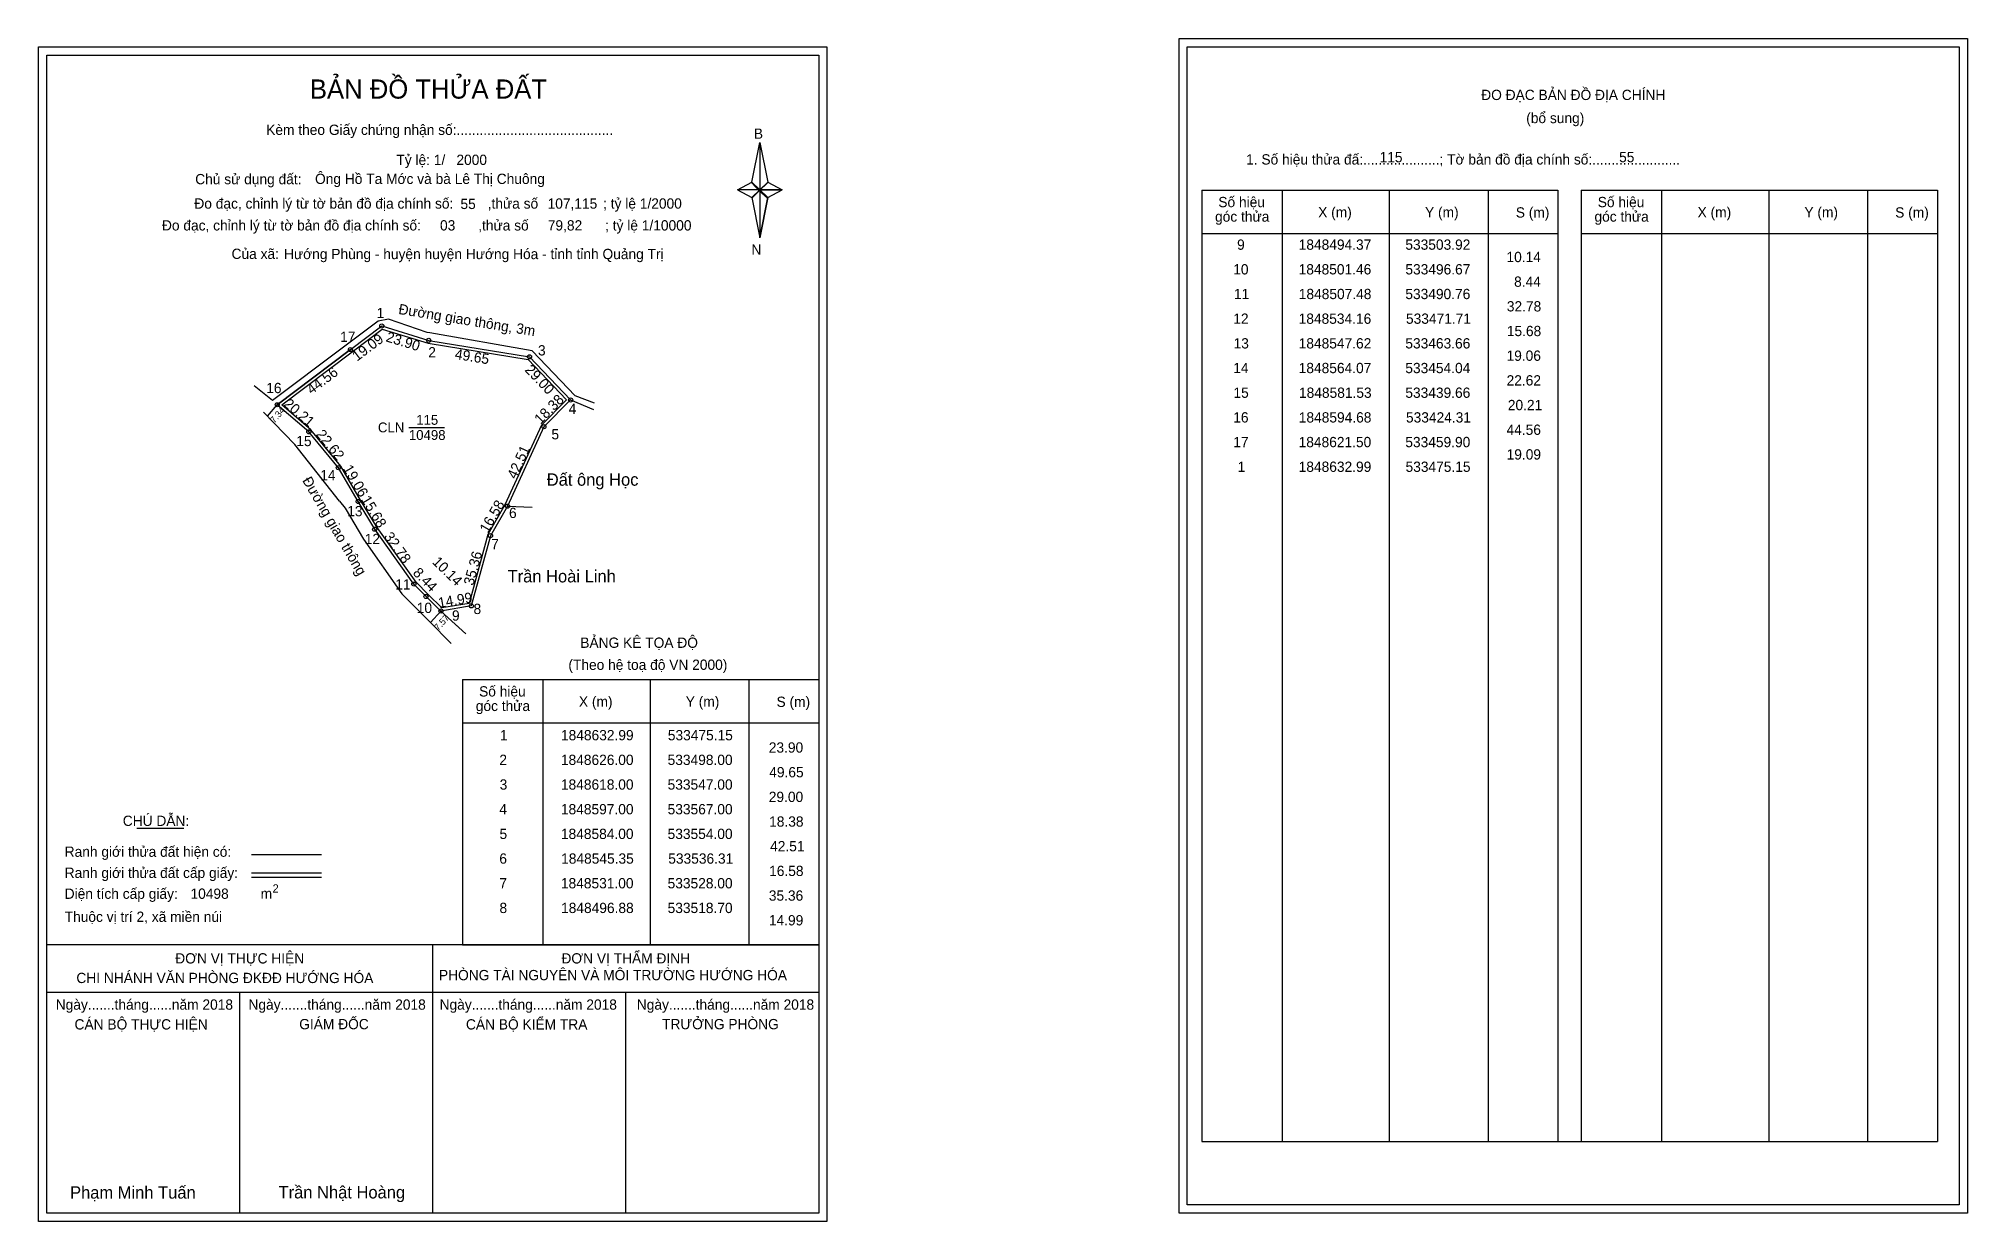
# Model space of a CAD drawing. Extents: x 533308 to 534246, y 1848198 to 1848773.
import ezdxf

# ---------------------------------------------------------------- set-up
doc = ezdxf.new("R2010")
doc.units = 0
for name, color, linetype in [('Level 1', 7, 'Continuous'), ('Level 10', 7, 'Continuous'), ('Level 11', 7, 'Continuous'), ('Level 13', 7, 'Continuous'), ('Level 27', 7, 'Continuous'), ('Level 3', 7, 'Continuous'), ('Level 49', 7, 'Continuous'), ('Level 5', 7, 'Continuous'), ('Level 53', 7, 'Continuous'), ('Level 55', 7, 'Continuous'), ('Level 6', 7, 'Continuous'), ('Level 60', 7, 'Continuous'), ('Level 63', 7, 'Continuous'), ('Level 9', 7, 'Continuous')]:
    doc.layers.add(name, color=color, linetype=linetype)

msp = doc.modelspace()

# ---------------------------------------------------------------- linework, layer by layer
at = {"layer": 'Level 1'}
for p, q in [((533866.89, 1848768.73), (533866.89, 1848768.73)), ((533312.25, 1848764.73), (533312.25, 1848764.73)), ((533655.09, 1848702.96), (533659.03, 1848722.24)), ((533659.03, 1848722.24), (533659.03, 1848699.19)), ((533659.03, 1848722.24), (533662.96, 1848702.96)), ((533648.2, 1848699.19), (533655.09, 1848702.96)), ((533655.09, 1848702.96), (533659.03, 1848699.19)), ((533658.73, 1848698.76), (533655.09, 1848702.52)), ((533662.67, 1848702.52), (533658.73, 1848698.76)), ((533658.73, 1848698.76), (533662.67, 1848702.52)), ((533662.96, 1848702.96), (533659.03, 1848699.19)), ((533659.03, 1848699.19), (533655.09, 1848695.51)), ((533658.73, 1848698.76), (533655.09, 1848695.08)), ((533655.09, 1848695.08), (533658.73, 1848698.76)), ((533655.09, 1848695.51), (533659.03, 1848675.8)), ((533662.67, 1848695.08), (533658.73, 1848698.76)), ((533659.03, 1848699.19), (533659.03, 1848675.8)), ((533659.03, 1848699.19), (533669.85, 1848699.19)), ((533659.03, 1848699.19), (533662.96, 1848695.51)), ((533662.96, 1848695.51), (533659.03, 1848675.8)), ((533662.96, 1848695.51), (533669.85, 1848699.19)), ((533873.96, 1848699.02), (534047.16, 1848699.02)), ((533913.14, 1848236.49), (533913.14, 1848699.02)), ((533965.28, 1848236.49), (533965.28, 1848699.02)), ((534013.23, 1848699.02), (534013.23, 1848236.49)), ((534047.16, 1848699.02), (534047.16, 1848236.49)), ((534058.47, 1848699.02), (534231.68, 1848699.02)), ((534097.65, 1848236.49), (534097.65, 1848699.02)), ((534149.8, 1848236.49), (534149.8, 1848699.02)), ((534197.74, 1848699.02), (534197.74, 1848236.49)), ((534231.68, 1848699.02), (534231.68, 1848236.49)), ((533873.96, 1848677.96), (534047.16, 1848677.96)), ((534058.47, 1848677.96), (534231.68, 1848677.96)), ((533514.44, 1848461.07), (533687.64, 1848461.07)), ((533553.62, 1848332.02), (533553.62, 1848461.07)), ((533605.76, 1848332.02), (533605.76, 1848461.07)), ((533653.7, 1848461.07), (533653.7, 1848332.02)), ((533514.44, 1848440.02), (533687.64, 1848440.02)), ((533356.08, 1848388.86), (533378.89, 1848388.86)), ((533411.81, 1848376.05), (533445.84, 1848376.05)), ((533411.81, 1848367.15), (533445.84, 1848367.15)), ((533411.81, 1848364.96), (533445.84, 1848364.96)), ((533525.9, 1848332.02), (533312.24, 1848332.02)), ((533687.64, 1848332.02), (533477.96, 1848332.02)), ((533499.94, 1848201.58), (533499.94, 1848332.02)), ((533514.44, 1848332.02), (533687.64, 1848332.02)), ((533687.64, 1848308.92), (533312.24, 1848308.92)), ((533406.09, 1848201.58), (533406.09, 1848308.92)), ((533593.79, 1848201.58), (533593.79, 1848308.92)), ((533873.96, 1848236.49), (534231.68, 1848236.49)), ((534242.29, 1848205.58), (534242.29, 1848205.58)), ((533687.64, 1848201.58), (533687.64, 1848201.58))]:
    msp.add_line(p, q, dxfattribs=at)
for points in [[(533655.09, 1848702.96), (533659.03, 1848722.24), (533659.03, 1848699.19)], [(533659.03, 1848699.19), (533662.96, 1848702.96), (533669.85, 1848699.19)], [(533648.2, 1848699.19), (533655.09, 1848695.51), (533659.03, 1848699.19)], [(533659.03, 1848699.19), (533659.03, 1848675.8), (533662.96, 1848695.51)]]:
    msp.add_lwpolyline(points, close=True, dxfattribs=at)
at = {"layer": 'Level 10'}
for p, q in [((533473.34, 1848635.39), (533455.9, 1848622.25)), ((533548.37, 1848620.91), (533498.49, 1848629.64)), ((533455.9, 1848622.25), (533421.97, 1848596.68)), ((533459.9, 1848621.5), (533424.31, 1848594.68)), ((533569.17, 1848599.07), (533548.37, 1848620.91)), ((533421.97, 1848596.68), (533413.08, 1848603.88)), ((533578.68, 1848595.42), (533569.17, 1848599.07)), ((533463.66, 1848547.62), (533454.04, 1848564.07)), ((533471.71, 1848534.16), (533463.66, 1848547.62)), ((533490.76, 1848507.48), (533471.71, 1848534.16)), ((533516.09, 1848483.21), (533503.92, 1848494.37))]:
    msp.add_line(p, q, dxfattribs=at)
for points in [[(533498.49, 1848629.64), (533497.23, 1848629.86), (533478.44, 1848636.34), (533473.34, 1848635.39)], [(533417.65, 1848591.03), (533432.92, 1848575.41)], [(533454.64, 1848547.72), (533457.35, 1848544.33), (533466.34, 1848529.32), (533484.98, 1848502.77), (533498.12, 1848489.47), (533508.94, 1848478.65)]]:
    msp.add_lwpolyline(points, dxfattribs=at)
for points in [[(533459.9, 1848621.5), (533475.15, 1848632.99), (533498, 1848626), (533547, 1848618), (533567, 1848597), (533554, 1848584), (533536.31, 1848545.35), (533528, 1848531), (533518.7, 1848496.88), (533503.92, 1848494.37), (533496.67, 1848501.46), (533490.76, 1848507.48), (533471.71, 1848534.16), (533463.66, 1848547.62), (533454.04, 1848564.07), (533439.66, 1848581.53), (533424.31, 1848594.68)], [(533460.74, 1848620.38), (533475.42, 1848631.44), (533497.68, 1848624.63), (533546.31, 1848616.69), (533565.04, 1848597.02), (533552.83, 1848584.81), (533535.06, 1848545.99), (533526.7, 1848531.54), (533517.58, 1848498.11), (533504.39, 1848495.87), (533497.66, 1848502.45), (533491.84, 1848508.38), (533472.88, 1848534.93), (533464.87, 1848548.33), (533455.19, 1848564.87), (533440.66, 1848582.51), (533426.54, 1848594.61)]]:
    msp.add_lwpolyline(points, close=True, dxfattribs=at)
at = {"layer": 'Level 11'}
for centre in [(533475.15, 1848632.99), (533498, 1848626), (533459.9, 1848621.5), (533459.9, 1848621.5), (533547, 1848618), (533567, 1848597), (533424.31, 1848594.68), (533439.66, 1848581.53), (533554, 1848584), (533454.04, 1848564.07), (533463.66, 1848547.62), (533536.31, 1848545.35), (533471.71, 1848534.16), (533528, 1848531), (533490.76, 1848507.48), (533496.67, 1848501.46), (533503.92, 1848494.37), (533518.7, 1848496.88)]:
    msp.add_circle(centre, 1, dxfattribs=at)
at = {"layer": 'Level 27'}
for p, q in [((533567, 1848597), (533578.08, 1848592.38)), ((533536.31, 1848545.35), (533548.3, 1848544.95)), ((533503.92, 1848494.37), (533512.76, 1848486.26))]:
    msp.add_line(p, q, dxfattribs=at)
at = {"layer": 'Level 3'}
for p, q in [((533873.96, 1848699.02), (533873.96, 1848236.49)), ((534058.47, 1848699.02), (534058.47, 1848236.49)), ((533514.44, 1848461.07), (533514.44, 1848332.02))]:
    msp.add_line(p, q, dxfattribs=at)
at = {"layer": 'Level 5'}
for p, q in [((533419.53, 1848589.1), (533424.31, 1848594.68)), ((533454.64, 1848547.72), (533432.92, 1848575.41)), ((533498.8, 1848488.79), (533503.92, 1848494.37))]:
    msp.add_line(p, q, dxfattribs=at)
at = {"layer": 'Level 63'}
for points in [[(533308.24, 1848768.73), (533691.64, 1848768.73), (533691.64, 1848197.58), (533308.24, 1848197.58)], [(533862.9, 1848772.73), (534246.3, 1848772.73), (534246.3, 1848201.58), (533862.9, 1848201.58)], [(533866.9, 1848768.73), (534242.3, 1848768.73), (534242.3, 1848205.58), (533866.9, 1848205.58)], [(533312.24, 1848764.73), (533687.64, 1848764.73), (533687.64, 1848201.58), (533312.24, 1848201.58)]]:
    msp.add_lwpolyline(points, close=True, dxfattribs=at)
at = {"layer": 'Level 9'}
msp.add_line((533488.31, 1848583.65), (533505.65, 1848583.65), dxfattribs=at)

# ---------------------------------------------------------------- texts
at = {"layer": 'Level 1'}
for s, height, p in [('BẢN ĐỒ THỬA ĐẤT', 9.3313, (533440.18, 1848743.54)), ('ĐO ĐẠC BẢN ĐỒ ĐỊA CHÍNH', 5, (534009.85, 1848742.85)), ('Kèm theo Giấy chứng nhận số:.........................................', 5, (533418.94, 1848725.88)), ('(bổ sung)', 5, (534031.73, 1848731.61)), ('B', 5, (533656.11, 1848724)), ('1. Số hiệu thửa đấ:....................; Tờ bản đồ địa chính số:.......................', 5, (533895.51, 1848711.49)), ('Chủ sử dụng đất:', 5, (533384.42, 1848701.89)), ('Đo đạc, chỉnh lý từ tờ bản đồ địa chính số:         ,thửa số                 ; tỷ lệ 1/2000', 5, (533384.01, 1848690.03)), ('Số hiệu', 5, (533881.99, 1848690.75)), ('Số hiệu', 5, (534066.51, 1848690.75)), ('Đo đạc, chỉnh lý từ tờ bản đồ địa chính số:     03      ,thửa số     79,82      ; tỷ lệ 1/10000', 5, (533368.25, 1848679.41)), ('góc thửa', 5, (533880.4, 1848683.69)), ('X (m)', 5, (533930.55, 1848685.8)), ('Y (m)', 5, (533982.51, 1848685.8)), ('S (m)', 5, (534026.66, 1848685.7)), ('góc thửa', 5, (534064.92, 1848683.69)), ('X (m)', 5, (534115.07, 1848685.8)), ('Y (m)', 5, (534167.02, 1848685.8)), ('S (m)', 5, (534211.18, 1848685.7)), ('Của xã:', 5, (533402.1, 1848665.58)), ('N', 5, (533654.91, 1848667.66)), ('BẢNG KÊ TỌA ĐỘ', 5, (533571.7, 1848476.48)), ('(Theo hệ toạ độ VN 2000)', 5, (533565.9, 1848465.76)), ('Số hiệu', 5, (533522.47, 1848452.81)), ('góc thửa', 5, (533520.88, 1848445.75)), ('X (m)', 5, (533571.03, 1848447.86)), ('Y (m)', 5, (533622.98, 1848447.86)), ('S (m)', 5, (533667.14, 1848447.76)), ('CHÚ DẪN:', 5, (533349.2, 1848389.87)), ('Ranh giới thửa đất hiện có:', 5, (533320.94, 1848374.87)), ('Ranh giới thửa đất cấp giấy:', 5, (533320.94, 1848364.59)), ('Diện tích cấp giấy:', 5, (533320.94, 1848354.43)), ('m', 5, (533416.25, 1848354.47)), ('2', 4, (533422.05, 1848357.49)), ('Thuộc vị trí 2, xã miền núi', 5, (533320.94, 1848343.23)), ('ĐƠN VỊ THỰC HIỆN', 5, (533374.71, 1848322.99)), ('ĐƠN VỊ THẨM ĐỊNH', 5, (533562.52, 1848322.99)), ('CHI NHÁNH VĂN PHÒNG ĐKĐĐ HƯỚNG HÓA', 5, (533326.63, 1848313.47)), ('PHÒNG TÀI NGUYÊN VÀ MÔI TRƯỜNG HƯỚNG HÓA', 5, (533502.97, 1848314.85)), ('Ngày.......tháng......năm 2018', 5, (533316.58, 1848300.52)), ('Ngày.......tháng......năm 2018', 5, (533410.32, 1848300.52)), ('Ngày.......tháng......năm 2018', 5, (533503.27, 1848300.52)), ('Ngày.......tháng......năm 2018', 5, (533599.19, 1848300.52)), ('CÁN BỘ THỰC HIỆN', 5, (533325.74, 1848290.89)), ('GIÁM ĐỐC', 5, (533435.01, 1848291.01)), ('CÁN BỘ KIỂM TRA', 5, (533516.09, 1848290.89)), ('TRƯỞNG PHÒNG', 5, (533611.47, 1848291.01)), ('Phạm Minh Tuấn', 6, (533323.56, 1848208.66)), ('Trần Nhật Hoàng', 6, (533424.95, 1848208.76))]:
    msp.add_text(s, height=height, dxfattribs=at).set_placement(p)
at = {"layer": 'Level 11'}
msp.add_text('Tỷ lệ: 1/', height=5, dxfattribs=at).set_placement((533482.26, 1848711.25))
at = {"layer": 'Level 13'}
for s, p in [('115', (533491.89, 1848584.93)), ('CLN', (533473.28, 1848581.25)), ('10498', (533488.32, 1848577.57))]:
    msp.add_text(s, height=4.8, dxfattribs=at).set_placement(p)
at = {"layer": 'Level 49'}
for s, rotation, p in [('Đường giao thông, 3m', 350.7274, (533483.03, 1848638.86)), ('19.09', 36.99593, (533463.12, 1848615.59)), ('23.90', 342.9907, (533476.82, 1848625.58)), ('49.65', 350.7274, (533510.44, 1848617.02)), ('44.56', 37.00104, (533441, 1848599.47)), ('29.00', 313.60282, (533544.4, 1848611.36)), ('18.38', 45, (533552.32, 1848584.89)), ('20.21', 319.41408, (533427.06, 1848594.43)), ('22.62', 309.47476, (533442.9, 1848580.11)), ('42.51', 65.40656, (533540.43, 1848558.2)), ('19.06', 300.3192, (533456.11, 1848563.7)), ('Đường giao thông', 300.3192, (533436.34, 1848557.9)), ('15.68', 300.88231, (533464.9, 1848548.66)), ('16.58', 59.92512, (533526.71, 1848531.97)), ('32.78', 305.52752, (533475.96, 1848530.6)), ('35.36', 74.75341, (533519.66, 1848506.48)), ('8.44', 314.47172, (533489.93, 1848512.59)), ('10.14', 315.63926, (533499.37, 1848517.86)), ('14.99', 9.63825, (533503, 1848495.84))]:
    msp.add_text(s, height=5, rotation=rotation, dxfattribs=at).set_placement(p)
at = {"layer": 'Level 5'}
for s, rotation, p in [('7.34', 49.41408, (533422.95, 1848585.47)), ('7.57', 47.4747, (533502.65, 1848484.63))]:
    msp.add_text(s, height=3.2, rotation=rotation, dxfattribs=at).set_placement(p)
at = {"layer": 'Level 53'}
for s, p in [('9', (533891.11, 1848670.04)), ('1848494.37', (533921.08, 1848670.04)), ('533503.92', (533972.95, 1848670.04)), ('10.14', (534022.13, 1848664.04)), ('10', (533889.24, 1848658.04)), ('1848501.46', (533921.05, 1848658.04)), ('533496.67', (533972.96, 1848658.04)), ('8.44', (534025.83, 1848652.04)), ('11', (533889.56, 1848646.04)), ('1848507.48', (533921.12, 1848646.04)), ('533490.76', (533972.94, 1848646.04)), ('32.78', (534022.3, 1848640.04)), ('12', (533889.26, 1848634.04)), ('1848534.16', (533921.05, 1848634.04)), ('533471.71', (533973.25, 1848634.04)), ('13', (533889.41, 1848622.04)), ('1848547.62', (533921.07, 1848622.04)), ('533463.66', (533972.94, 1848622.04)), ('15.68', (534022.3, 1848628.04)), ('19.06', (534022.16, 1848616.04)), ('14', (533889.23, 1848610.04)), ('1848564.07', (533921.08, 1848610.04)), ('533454.04', (533972.93, 1848610.04)), ('22.62', (534022.18, 1848604.04)), ('15', (533889.35, 1848598.04)), ('1848581.53', (533921.22, 1848598.04)), ('533439.66', (533972.94, 1848598.04)), ('16', (533889.25, 1848586.04)), ('1848594.68', (533921.12, 1848586.04)), ('533424.31', (533973.25, 1848586.04)), ('20.21', (534022.78, 1848592.04)), ('1848621.50', (533921.04, 1848574.04)), ('533459.90', (533972.93, 1848574.04)), ('44.56', (534022.16, 1848580.04)), ('17', (533889.27, 1848574.04)), ('19.09', (534022.19, 1848568.04)), ('1', (533891.4, 1848562.04)), ('1848632.99', (533921.07, 1848562.04)), ('533475.15', (533973.04, 1848562.04)), ('1', (533532.63, 1848431.52)), ('1848632.99', (533562.3, 1848431.52)), ('533475.15', (533614.27, 1848431.52)), ('23.90', (533663.37, 1848425.52)), ('2', (533532.33, 1848419.52)), ('1848626.00', (533562.27, 1848419.52)), ('533498.00', (533614.16, 1848419.52)), ('3', (533532.49, 1848407.52)), ('1848618.00', (533562.27, 1848407.52)), ('533547.00', (533614.16, 1848407.52)), ('49.65', (533663.59, 1848413.52)), ('29.00', (533663.37, 1848401.52)), ('4', (533532.31, 1848395.52)), ('1848597.00', (533562.27, 1848395.52)), ('533567.00', (533614.16, 1848395.52)), ('18.38', (533663.53, 1848389.52)), ('5', (533532.42, 1848383.52)), ('1848584.00', (533562.27, 1848383.52)), ('533554.00', (533614.16, 1848383.52)), ('42.51', (533664.01, 1848377.52)), ('6', (533532.32, 1848371.52)), ('1848545.35', (533562.38, 1848371.52)), ('533536.31', (533614.48, 1848371.52)), ('7', (533532.34, 1848359.52)), ('1848531.00', (533562.27, 1848359.52)), ('533528.00', (533614.16, 1848359.52)), ('16.58', (533663.53, 1848365.52)), ('35.36', (533663.39, 1848353.52)), ('8', (533532.39, 1848347.52)), ('1848496.88', (533562.35, 1848347.52)), ('533518.70', (533614.16, 1848347.52)), ('14.99', (533663.42, 1848341.52))]:
    msp.add_text(s, height=5, dxfattribs=at).set_placement(p)
at = {"layer": 'Level 55'}
for s, height, p in [('1', 0.8, (533474.93, 1848632.99)), ('0', 0.22, (533475.07, 1848632.77)), ('0', 0.22, (533475.07, 1848632.77)), ('2', 0.8, (533497.73, 1848626)), ('0', 0.22, (533497.92, 1848625.78)), ('0', 0.22, (533497.92, 1848625.78)), ('17', 0.8, (533459.34, 1848621.5)), ('0', 0.22, (533459.82, 1848621.28)), ('0', 0.22, (533459.82, 1848621.28)), ('0', 0.22, (533459.82, 1848621.28)), ('0', 0.22, (533459.82, 1848621.28)), ('3', 0.8, (533546.75, 1848618)), ('0', 0.22, (533546.92, 1848617.78)), ('0', 0.22, (533546.92, 1848617.78)), ('16', 0.8, (533423.74, 1848594.68)), ('0', 0.22, (533424.23, 1848594.46)), ('0', 0.22, (533424.23, 1848594.46)), ('4', 0.8, (533566.72, 1848597)), ('0', 0.22, (533566.92, 1848596.78)), ('0', 0.22, (533566.92, 1848596.78)), ('0', 0.22, (533566.92, 1848596.78)), ('15', 0.8, (533439.11, 1848581.53)), ('0', 0.22, (533439.58, 1848581.31)), ('0', 0.22, (533439.58, 1848581.31)), ('5', 0.8, (533553.74, 1848584)), ('0', 0.22, (533553.92, 1848583.78)), ('14', 0.8, (533453.47, 1848564.07)), ('0', 0.22, (533453.96, 1848563.85)), ('0', 0.22, (533453.96, 1848563.85)), ('13', 0.8, (533463.12, 1848547.62)), ('0', 0.22, (533463.58, 1848547.4)), ('0', 0.22, (533463.58, 1848547.4)), ('6', 0.8, (533536.04, 1848545.35)), ('0', 0.22, (533536.23, 1848545.13)), ('0', 0.22, (533536.23, 1848545.13)), ('12', 0.8, (533471.14, 1848534.16)), ('0', 0.22, (533471.63, 1848533.94)), ('0', 0.22, (533471.63, 1848533.94)), ('7', 0.8, (533527.73, 1848531)), ('0', 0.22, (533527.92, 1848530.78)), ('11', 0.8, (533490.24, 1848507.48)), ('0', 0.22, (533490.68, 1848507.26)), ('0', 0.22, (533490.68, 1848507.26)), ('10', 0.8, (533496.1, 1848501.46)), ('0', 0.22, (533496.59, 1848501.24)), ('0', 0.22, (533496.59, 1848501.24)), ('9', 0.8, (533503.65, 1848494.37)), ('8', 0.8, (533518.44, 1848496.88)), ('0', 0.22, (533518.62, 1848496.66)), ('0', 0.22, (533503.84, 1848494.15)), ('0', 0.22, (533503.84, 1848494.15)), ('0', 0.22, (533503.84, 1848494.15))]:
    msp.add_text(s, height=height, dxfattribs=at).set_placement(p)
at = {"layer": 'Level 6'}
for s, p in [('2000', (533511.45, 1848711.29)), ('115', (533960.41, 1848712.57)), ('55', (534076.9, 1848712.61)), ('Ông Hồ Ta Mớc và bà Lê Thị Chuông', (533442.69, 1848702.03)), ('55', (533513.41, 1848689.85)), ('107,115', (533555.79, 1848690.01)), (' Hướng Phùng - huyện huyện Hướng Hóa - tỉnh tỉnh Quảng Trị', (533425.76, 1848665.49)), ('10498', (533382.13, 1848354.44))]:
    msp.add_text(s, height=5, dxfattribs=at).set_placement(p)
at = {"layer": 'Level 60'}
for s, p in [('Đất ông Học', (533555.39, 1848555.31)), ('Trần Hoài Linh', (533536.34, 1848508.3))]:
    msp.add_text(s, height=6, dxfattribs=at).set_placement(p)
at = {"layer": 'Level 9'}
for s, p in [('1', (533472.65, 1848636.79)), ('17', (533454.91, 1848625.23)), ('2', (533497.76, 1848617.7)), ('3', (533551.12, 1848618.64)), ('16', (533418.95, 1848600.32)), ('4', (533566.03, 1848590.25)), ('15', (533433.58, 1848574.55)), ('5', (533557.65, 1848577.85)), ('14', (533445.22, 1848557.91)), ('13', (533458.34, 1848540.46)), ('6', (533537.04, 1848539.6)), ('12', (533466.86, 1848526.91)), ('7', (533528.35, 1848524.41)), ('11', (533481.68, 1848504.79)), ('10', (533492.16, 1848493.42)), ('9', (533509.29, 1848489.68)), ('8', (533519.77, 1848492.91))]:
    msp.add_text(s, height=5, dxfattribs=at).set_placement(p)

doc.saveas('drawing.dxf')
